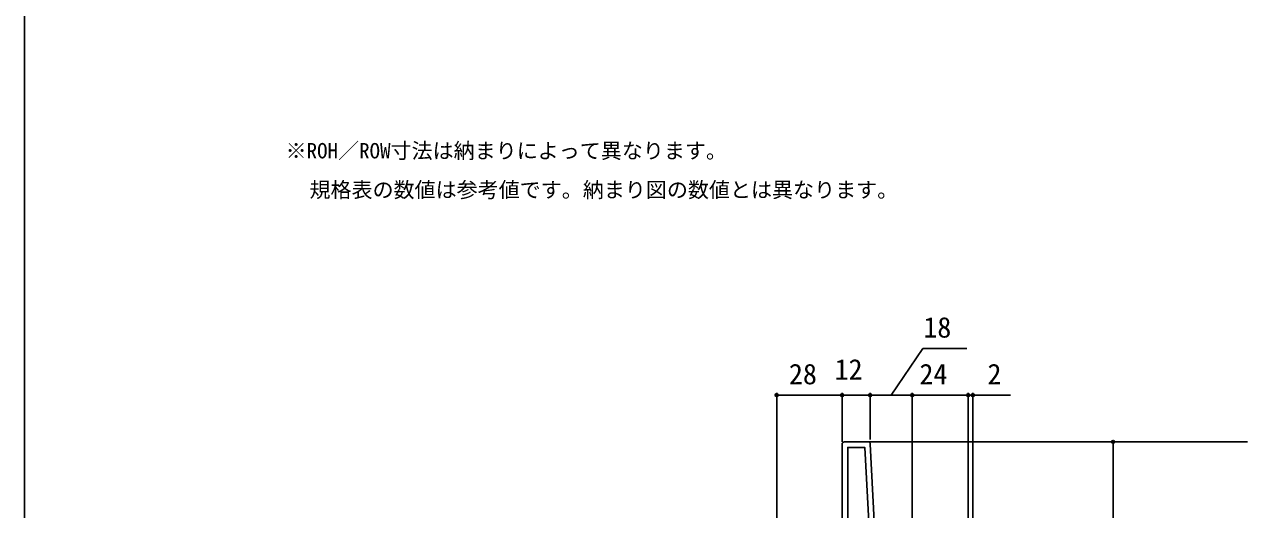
# Model space of a CAD drawing. Units: millimetres, scale not verified. Extents: x -525 to 525, y -783 to 779.
# Drawn here: x -525 to -1, y -392 to -184 of the extents above; entities that cross this region are included whole.
import ezdxf
from ezdxf.enums import TextEntityAlignment as Align

# ---------------------------------------------------------------- set-up
doc = ezdxf.new("R2010")
doc.units = ezdxf.units.MM
doc.header["$LTSCALE"] = 4
for name, color, linetype in [('0-1_USER1', 3, 'Continuous'), ('0-2_YKK_11', 7, 'Continuous'), ('0-3_YKK_12', 2, 'Continuous'), ('0-6_YKK_D', 6, 'Continuous'), ('0-7_YKK_ZWAK', 7, 'Continuous')]:
    doc.layers.add(name, color=color, linetype=linetype)
doc.styles.add('ＭＳ ゴシック', font='')
doc.styles.get('ＭＳ ゴシック').set_extended_font_data('MS Gothic')

msp = doc.modelspace()

# ---------------------------------------------------------------- linework, layer by layer
at = {"layer": '0-2_YKK_11'}
msp.add_line((-163.949, -362.7), (-174, -362.7), dxfattribs=at)
for points in [[(-175, -363.7), (-175, -424.3), (-203, -424.3), (-203, -427.7), (-201.1, -427.7), (-200.6, -427.2), (-200.1, -426.7), (-175, -426.7), (-175, -477.7), (-170.758, -477.7), (-170.575, -477.58), (-170.025, -477.58), (-169.842, -477.7), (-167.2, -477.7)], [(-146.174, -413.915), (-151.8, -414.907), (-151.8, -410.1), (-146.444, -410.1), (-145.576, -410.642), (-145, -410.323), (-145, -407.7), (-160.642, -407.7), (-162.95, -363.648)]]:
    msp.add_lwpolyline(points, dxfattribs=at)
msp.add_lwpolyline([(-163.045, -407.7), (-165.278, -365.1), (-172.6, -365.1), (-172.6, -407.7)], close=True, dxfattribs=at)
for centre, start, end in [((-174, -363.7), 90.00001, 179.99999), ((-163.949, -363.7), 3.00003, 90)]:
    msp.add_arc(centre, 1, start, end, dxfattribs=at)
at = {"layer": '0-3_YKK_12'}
msp.add_line((-163.949, -362.7), (-1.458, -362.7), dxfattribs=at)
at = {"layer": '0-6_YKK_D'}
for p, q in [((-203.001, -423.8), (-203.001, -341.7)), ((-175.001, -342.7), (-203.001, -342.7)), ((-175.001, -362.7), (-175.001, -341.7)), ((-175.001, -362.7), (-175.001, -341.7)), ((-175.001, -342.7), (-163.001, -342.7)), ((-163.001, -361.7), (-163.001, -341.7)), ((-163.001, -361.7), (-163.001, -341.7)), ((-163.001, -342.7), (-145, -342.7)), ((-145, -407.2), (-145, -341.7)), ((-145, -407.2), (-145, -341.7)), ((-145, -342.7), (-121.001, -342.7)), ((-121.001, -342.7), (-123.551, -342.7)), ((-121.001, -411.918), (-121.001, -341.7)), ((-121.001, -411.918), (-121.001, -341.7)), ((-121.001, -342.7), (-119, -342.7)), ((-119, -475.4), (-119, -341.7)), ((-119, -342.7), (-102.945, -342.7)), ((-59, -362.7), (-59, -477.7))]:
    msp.add_line(p, q, dxfattribs=at)
msp.add_lwpolyline([(-154, -342.7), (-140.386, -322.7), (-121.59, -322.7)], dxfattribs=at)
for centre in [(-203.001, -342.7), (-175.001, -342.7), (-175.001, -342.7), (-163.001, -342.7), (-163.001, -342.7), (-145, -342.7), (-145, -342.7), (-121.001, -342.7), (-121.001, -342.7), (-119, -342.7), (-59, -362.7)]:
    msp.add_circle(centre, 0.637, dxfattribs=at)
at = {"layer": '0-7_YKK_ZWAK'}
msp.add_line((-525, 747.3), (-525, -782.7), dxfattribs=at)

# ---------------------------------------------------------------- texts
at = {"layer": '0-1_USER1', "style": 'ＭＳ ゴシック'}
for s, p in [('※ROH／ROW寸法は納まりによって異なります。', (-413.227, -243.285)), ('\u3000規格表の数値は参考値です。納まり図の数値とは異なります。', (-412, -260.024))]:
    msp.add_text(s, height=6.598, dxfattribs=at).set_placement(p, align=Align.BOTTOM_LEFT)
at = {"layer": '0-6_YKK_D', "style": 'ＭＳ ゴシック'}
for s, p in [('18', (-140.227, -320.7)), ('28', (-197.762, -340.7)), ('12', (-178.205, -338.7)), ('24', (-141.898, -340.7)), ('2', (-112.786, -340.7))]:
    msp.add_text(s, height=8.798, dxfattribs=at).set_placement(p, align=Align.BOTTOM_LEFT)

doc.saveas('drawing.dxf')
